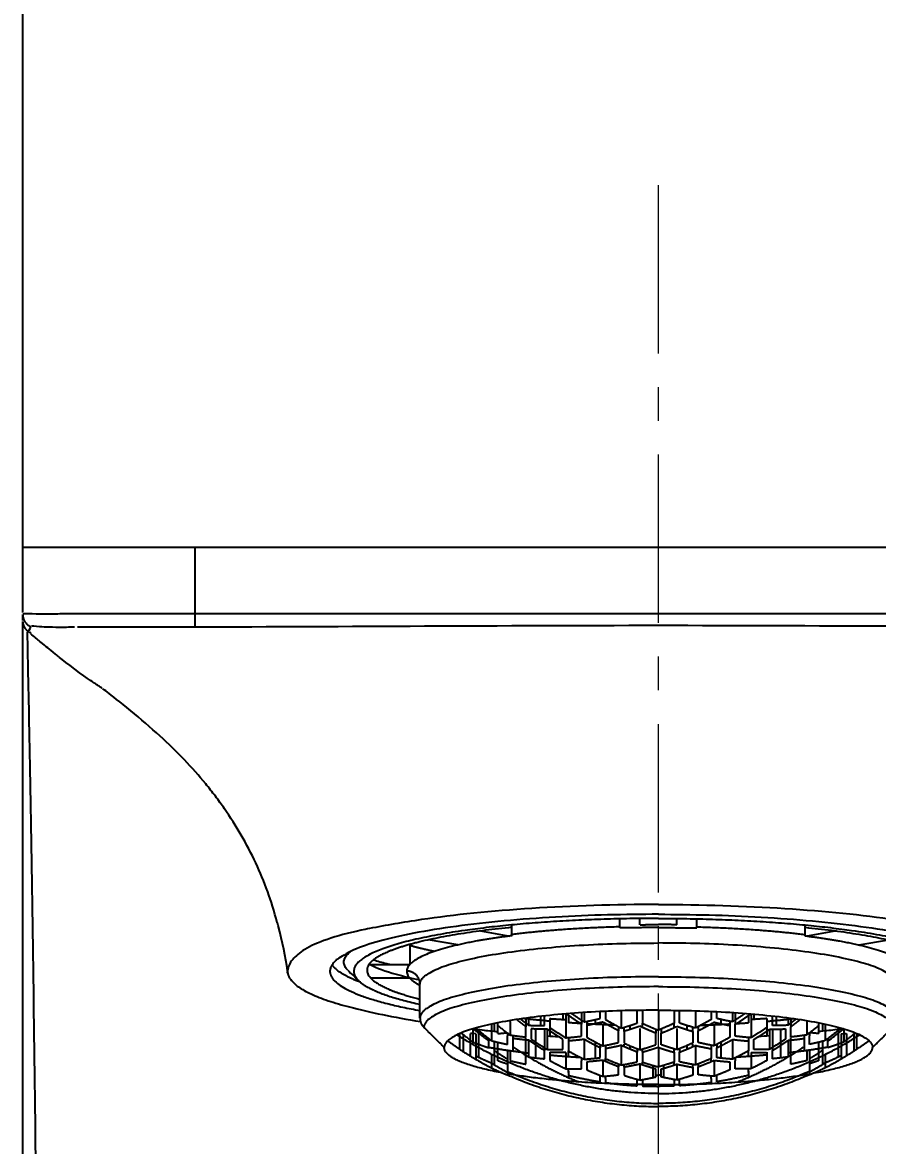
# Model space of a CAD drawing. Header units: millimetres. Extents: x 4812 to 5406, y -603 to -183.
# Drawn here: x 5099.58 to 5131.86, y -376.81 to -334.44 of the extents above; entities that cross this region are included whole.
import ezdxf

# ---------------------------------------------------------------- set-up
doc = ezdxf.new("R2010")
doc.units = ezdxf.units.MM
doc.header["$LTSCALE"] = 0.1
doc.linetypes.add('CENTERX2', pattern=[101.6, 63.5, -12.7, 12.7, -12.7])
doc.layers.get('0').update_dxf_attribs({"lineweight": 13})
doc.layers.add('CENTER', color=1, linetype='CENTERX2', lineweight=15)
doc.layers.add('DIM', color=3, linetype='Continuous', lineweight=9)
doc.styles.get("Standard").update_dxf_attribs({"font": 'arial.ttf'})
doc.dimstyles.new('사본(2) ISO-25', dxfattribs={"dimtxt": 5, "dimasz": 5, "dimexe": 1.25, "dimexo": 0.625, "dimgap": 1.5, "dimtad": 1, "dimtih": 1, "dimtoh": 1, "dimdec": 1, "dimdsep": 46, "dimtxsty": 'Standard', "dimcen": 5, "dimclrd": 3, "dimclre": 3, "dimclrt": 4, "dimadec": 0, "dimazin": 0, "dimtfac": 1, "dimtdec": 1, "dimtmove": 0, "dimatfit": 3, "dimfxl": 1.25, "dimarcsym": 0})

# ---------------------------------------------------------------- blocks, each defined once
blk = doc.blocks.new('*D7')
at = {"layer": 'Defpoints', "color": 0, "transparency": 16777216}
for p in [(5123.587, -354.241), (5151.587, -496.741), (5181.587, -496.741)]:
    blk.add_point(p, dxfattribs=at)
at = {"layer": 'DIM', "color": 3, "lineweight": -2, "transparency": 16777216}
for p, q in [((5124.212, -354.241), (5182.837, -354.241)), ((5181.587, -359.241), (5181.587, -421.438)), ((5181.587, -491.741), (5181.587, -429.544)), ((5152.212, -496.741), (5182.837, -496.741))]:
    blk.add_line(p, q, dxfattribs=at)
at = {"layer": 'DIM', "color": 3, "transparency": 16777216}
for points in [[(5180.754, -359.241), (5182.42, -359.241), (5181.587, -354.241)], [(5180.754, -491.741), (5182.42, -491.741), (5181.587, -496.741)]]:
    blk.add_solid(points, dxfattribs=at)
at = {"layer": 'DIM', "color": 4, "transparency": 16777216, "insert": (5181.587, -425.491), "char_height": 5, "attachment_point": 5}
blk.add_mtext('142.5', dxfattribs=at)
blk = doc.blocks.new('*D15')
at = {"layer": 'Defpoints', "color": 0, "transparency": 16777216}
for p in [(5147.587, -324.241), (5099.587, -355.474), (5147.587, -355.503)]:
    blk.add_point(p, dxfattribs=at)
at = {"layer": 'DIM', "color": 3, "lineweight": -2, "transparency": 16777216}
for p, q in [((5099.587, -354.849), (5099.587, -322.991)), ((5147.587, -354.878), (5147.587, -322.991)), ((5104.587, -324.241), (5118.4, -324.241)), ((5142.587, -324.241), (5128.774, -324.241))]:
    blk.add_line(p, q, dxfattribs=at)
at = {"layer": 'DIM', "color": 3, "transparency": 16777216}
for points in [[(5104.587, -323.408), (5104.587, -325.074), (5099.587, -324.241)], [(5142.587, -323.408), (5142.587, -325.074), (5147.587, -324.241)]]:
    blk.add_solid(points, dxfattribs=at)
at = {"layer": 'DIM', "color": 4, "transparency": 16777216, "insert": (5123.587, -324.241), "char_height": 5, "attachment_point": 5}
blk.add_mtext('48', dxfattribs=at)

msp = doc.modelspace()

# ---------------------------------------------------------------- linework, layer by layer
at = {"lineweight": -3}
for p, q in [((5122.136, -368.6), (5122.136, -368.255)), ((5122.889, -368.478), (5122.889, -368.243)), ((5124.283, -368.478), (5124.283, -368.243)), ((5125.036, -368.6), (5125.036, -368.255)), ((5116.865, -368.713), (5117.973, -368.905)), ((5130.307, -368.713), (5129.2, -368.905)), ((5114.212, -369.968), (5114.212, -369.22)), ((5116.013, -369.24), (5114.902, -369.047)), ((5131.159, -369.24), (5132.27, -369.047)), ((5112.648, -369.984), (5114.197, -369.984)), ((5114.197, -370.488), (5112.746, -370.488)), ((5119.14, -371.934), (5119.14, -372.274)), ((5120.086, -371.841), (5120.086, -372.74)), ((5120.786, -371.789), (5120.786, -372.141)), ((5121.384, -372.014), (5121.384, -371.755)), ((5125.788, -372.014), (5125.788, -371.755)), ((5126.386, -371.789), (5126.386, -372.141)), ((5127.086, -371.841), (5127.086, -372.74)), ((5128.032, -371.934), (5128.032, -372.274)), ((5117.529, -372.585), (5117.529, -372.176)), ((5118.584, -372.028), (5118.584, -372.325)), ((5118.584, -372.712), (5118.584, -372.325)), ((5122.51, -372.278), (5122.51, -372.434)), ((5122.988, -372.356), (5122.988, -372.196)), ((5124.184, -372.356), (5124.184, -372.196)), ((5124.663, -372.278), (5124.663, -372.434)), ((5128.588, -372.028), (5128.588, -372.325)), ((5128.588, -372.712), (5128.588, -372.325)), ((5129.643, -372.585), (5129.643, -372.176)), ((5116.586, -372.404), (5116.586, -372.905)), ((5116.688, -372.588), (5116.586, -372.578)), ((5116.688, -372.588), (5116.688, -372.846)), ((5116.796, -372.43), (5116.796, -372.984)), ((5118.584, -373.403), (5118.584, -372.729)), ((5118.965, -373.502), (5118.965, -372.404)), ((5119.284, -372.417), (5119.284, -373.116)), ((5127.888, -372.417), (5127.888, -373.116)), ((5128.207, -373.502), (5128.207, -372.404)), ((5128.588, -373.403), (5128.588, -372.729)), ((5130.376, -372.43), (5130.376, -372.984)), ((5130.484, -372.588), (5130.586, -372.578)), ((5130.484, -372.588), (5130.484, -372.846)), ((5130.586, -372.404), (5130.586, -372.905)), ((5116.796, -372.984), (5116.796, -373.472)), ((5117.388, -372.877), (5117.388, -373.219)), ((5117.388, -373.183), (5117.388, -373.756)), ((5118.686, -372.838), (5118.686, -373.466)), ((5128.486, -372.838), (5128.486, -373.466)), ((5129.784, -372.877), (5129.784, -373.219)), ((5129.784, -373.183), (5129.784, -373.756)), ((5130.376, -372.984), (5130.376, -373.472)), ((5117.884, -373.542), (5117.884, -374.146)), ((5118.584, -373.738), (5118.584, -373.403)), ((5120.086, -373.295), (5120.086, -373.909)), ((5120.188, -373.449), (5120.188, -373.239)), ((5126.984, -373.449), (5126.984, -373.239)), ((5127.086, -373.295), (5127.086, -373.909)), ((5128.588, -373.738), (5128.588, -373.403)), ((5129.288, -373.542), (5129.288, -374.146)), ((5120.188, -373.998), (5120.188, -374.229)), ((5122.886, -373.736), (5122.886, -374.337)), ((5122.988, -373.77), (5122.988, -373.659)), ((5123.386, -374.24), (5123.386, -373.785)), ((5123.786, -374.24), (5123.786, -373.785)), ((5124.184, -373.77), (5124.184, -373.659)), ((5124.286, -373.736), (5124.286, -374.337)), ((5126.984, -373.998), (5126.984, -374.229)), ((5121.384, -374.401), (5121.384, -374.157)), ((5122.784, -374.551), (5122.784, -374.309)), ((5122.988, -374.32), (5122.988, -374.561)), ((5124.184, -374.32), (5124.184, -374.561)), ((5124.388, -374.551), (5124.388, -374.309)), ((5125.788, -374.401), (5125.788, -374.157))]:
    msp.add_line(p, q, dxfattribs=at)
for points in [[(5118.048, -368.905), (5118.048, -368.486)], [(5129.124, -368.905), (5129.124, -368.486)], [(5117.286, -372.233), (5117.286, -372.849)], [(5129.886, -372.233), (5129.886, -372.849)]]:
    msp.add_lwpolyline(points, dxfattribs=at)
for points, weights in [([(5099.587, -354.241), (5099.587, -354.241), (5106.087, -354.241)], [1, 0.707106781187, 1]), ([(5099.587, -356.774), (5099.587, -357.104), (5099.892, -357.233)], [1, 0.833645865357, 1]), ([(5099.59, -357.065), (5099.613, -357.264), (5099.766, -357.392)], [0.97844676345, 0.918788532331, 1]), ([(5101.295, -356.741), (5103.228, -356.741), (5106.087, -356.741)], [1, 0.915348542136, 1]), ([(5106.087, -356.741), (5106.087, -357.215), (5106.087, -357.24)], [1, 0.725615669477, 1]), ([(5123.586, -368.083), (5111.186, -368.083), (5111.186, -370.236)], [1, 0.707106781187, 1]), ([(5123.586, -368.083), (5135.986, -368.083), (5135.986, -370.236)], [1, 0.707106781187, 1]), ([(5122.136, -368.559), (5119.892, -368.619), (5118.048, -368.849)], [1.0011546987, 0.97317542105, 1]), ([(5122.893, -368.478), (5123.239, -368.473), (5123.586, -368.473)], [1, 0.999403710565, 0.999974617194]), ([(5124.279, -368.478), (5123.933, -368.473), (5123.586, -368.473)], [1, 0.999403710565, 0.999974617194]), ([(5125.036, -368.559), (5127.28, -368.619), (5129.124, -368.849)], [1.0011546987, 0.97317542105, 1]), ([(5118.048, -368.576), (5114.804, -368.902), (5113.373, -369.503)], [1.06890033258, 0.979082317284, 1]), ([(5118.048, -368.896), (5116.814, -369.049), (5115.901, -369.266)], [1.00072223313, 0.987825033812, 1]), ([(5123.586, -368.586), (5122.853, -368.586), (5122.136, -368.6)], [0.994087873994, 0.994087874154, 1]), ([(5123.586, -368.586), (5124.319, -368.586), (5125.036, -368.6)], [0.994087873994, 0.994087874154, 1]), ([(5129.124, -368.576), (5132.368, -368.902), (5133.799, -369.503)], [1.06890033258, 0.979082317284, 1]), ([(5129.124, -368.896), (5130.358, -369.049), (5131.271, -369.266)], [1.00072223313, 0.987825033812, 1]), ([(5115.901, -369.266), (5113.014, -369.956), (5114.586, -370.764)], [1.13378942778, 0.952541469689, 1.01414785645]), ([(5115.123, -369.487), (5114.622, -369.382), (5114.212, -369.266)], [1.00689441071, 0.996156601364, 0.990538452559]), ([(5114.586, -370.719), (5114.639, -369.166), (5123.586, -369.166)], [1, 0.708754673938, 0.998786574753]), ([(5132.586, -370.719), (5132.533, -369.166), (5123.586, -369.166)], [1, 0.708754673938, 0.998786574753]), ([(5131.271, -369.266), (5134.158, -369.956), (5132.586, -370.764)], [1.13378942778, 0.952541469689, 1.01414785645]), ([(5113.373, -369.503), (5112.844, -369.726), (5112.657, -369.971)], [1, 0.992214906122, 1]), ([(5109.587, -370.216), (5109.552, -370.961), (5111.926, -371.581)], [1.00122119939, 0.95670957843, 1]), ([(5111.186, -370.236), (5111.186, -371.094), (5114.586, -371.717)], [1, 0.858292677058, 0.853706762776]), ([(5112.334, -370.648), (5111.496, -370.334), (5111.267, -369.99)], [0.880502933492, 0.906420509196, 0.95726321008]), ([(5112.657, -369.971), (5112.334, -370.462), (5113.427, -370.919)], [1.03314229874, 0.983942215531, 1]), ([(5112.266, -370.588), (5112.778, -371.084), (5114.586, -371.479)], [1, 0.956480647325, 0.97319056208]), ([(5123.586, -370.439), (5114.639, -370.439), (5114.586, -371.992)], [0.998786574753, 0.708754673939, 1]), ([(5123.586, -370.439), (5132.533, -370.439), (5132.586, -371.992)], [0.998786574753, 0.708754673939, 1]), ([(5113.427, -370.919), (5113.891, -371.113), (5114.586, -371.285)], [1, 0.99317642167, 0.99831324308]), ([(5123.586, -370.812), (5114.784, -370.812), (5114.733, -372.341)], [1, 0.709185074532, 1]), ([(5123.586, -370.812), (5132.388, -370.812), (5132.439, -372.341)], [1, 0.709185074532, 1]), ([(5123.586, -371.702), (5115.501, -371.702), (5115.501, -373.106)], [1, 0.707106781149, 1]), ([(5119.284, -372.278), (5119.284, -372.103), (5119.284, -371.918)], [1, 0.999671301917, 0.999859879642]), ([(5120.684, -372.231), (5120.388, -372.044), (5120.1, -371.84)], [1, 0.999597846835, 0.999981624947]), ([(5120.307, -371.823), (5120.544, -371.988), (5120.786, -372.141)], [0.999866440288, 0.999667688507, 1]), ([(5121.588, -371.746), (5121.588, -371.901), (5121.588, -372.051)], [0.999794743285, 0.999754990375, 1]), ([(5122.784, -372.176), (5122.784, -371.95), (5122.784, -371.709)], [0.999985827176, 0.999633067308, 0.999929120188]), ([(5122.988, -371.706), (5122.988, -371.959), (5122.988, -372.196)], [0.999948285447, 0.999616602604, 1]), ([(5123.586, -371.702), (5131.671, -371.702), (5131.671, -373.106)], [1, 0.707106781149, 1]), ([(5124.184, -371.706), (5124.184, -371.959), (5124.184, -372.196)], [0.999948285447, 0.999616602604, 1]), ([(5124.388, -372.176), (5124.388, -371.95), (5124.388, -371.709)], [0.999985827176, 0.999633067308, 0.999929120188]), ([(5125.584, -371.746), (5125.584, -371.901), (5125.584, -372.051)], [0.999794743285, 0.999754990375, 1]), ([(5126.865, -371.823), (5126.628, -371.988), (5126.386, -372.141)], [0.999866440288, 0.999667688507, 1]), ([(5126.488, -372.231), (5126.785, -372.044), (5127.073, -371.84)], [1, 0.999597846835, 0.999981624947]), ([(5127.888, -372.278), (5127.888, -372.103), (5127.888, -371.918)], [1, 0.999671301917, 0.999859879642]), ([(5114.586, -372.002), (5114.586, -372.206), (5114.733, -372.35)], [1, 0.923879532409, 1]), ([(5116.684, -372.375), (5116.975, -372.618), (5117.286, -372.849)], [1.00000664148, 0.999590214421, 0.999988427835]), ([(5117.529, -372.283), (5117.755, -372.465), (5117.986, -372.637)], [0.999850023866, 0.999685791465, 1]), ([(5118.584, -372.325), (5118.407, -372.193), (5118.234, -372.054)], [1, 0.99975486587, 0.999794349279]), ([(5118.38, -372.032), (5118.532, -372.153), (5118.686, -372.269)], [0.999787884924, 0.999784746517, 1]), ([(5119.488, -372.12), (5118.969, -372.074), (5118.489, -372.016)], [0.875496659448, 0.866609734767, 0.861409328309]), ([(5118.686, -372.269), (5118.984, -372.283), (5119.284, -372.278)], [1, 0.999591760992, 1]), ([(5119.488, -372.018), (5119.784, -372.038), (5120.086, -372.056)], [0.99929472912, 0.997668339058, 0.996871876545]), ([(5119.488, -372.018), (5119.488, -372.188), (5119.488, -372.349)], [0.999836176949, 0.999699956573, 1]), ([(5119.488, -372.349), (5119.783, -372.553), (5120.086, -372.74)], [1, 0.999610690613, 1]), ([(5120.639, -372.205), (5120.412, -372.191), (5120.188, -372.176)], [0.899495844964, 0.893972711213, 0.889121161106]), ([(5120.684, -372.681), (5120.684, -372.464), (5120.684, -372.231)], [1, 0.999609823335, 1]), ([(5120.786, -372.141), (5121.086, -372.087), (5121.384, -372.014)], [1, 0.999592645186, 1]), ([(5121.486, -372.151), (5121.188, -372.224), (5120.888, -372.278)], [1, 0.999599946331, 1]), ([(5121.973, -372.266), (5121.422, -372.248), (5120.888, -372.219)], [0.937731687496, 0.919831300848, 0.905761062417]), ([(5120.888, -372.278), (5120.888, -372.511), (5120.888, -372.727)], [1, 0.999612775091, 1]), ([(5122.084, -372.477), (5121.782, -372.323), (5121.486, -372.151)], [1, 0.999607485537, 1]), ([(5121.588, -372.051), (5121.884, -372.223), (5122.186, -372.378)], [1, 0.999602791323, 1]), ([(5122.186, -372.378), (5122.487, -372.291), (5122.784, -372.185)], [1, 0.999606195701, 1]), ([(5122.886, -372.309), (5122.589, -372.414), (5122.288, -372.5)], [1, 0.999613250184, 1]), ([(5123.484, -372.567), (5123.183, -372.447), (5122.886, -372.309)], [1, 0.999614386939, 1]), ([(5122.988, -372.196), (5123.285, -372.335), (5123.586, -372.455)], [1, 0.999609078949, 1]), ([(5124.184, -372.196), (5123.887, -372.335), (5123.586, -372.455)], [1, 0.999609078949, 1]), ([(5123.688, -372.567), (5123.99, -372.447), (5124.286, -372.309)], [1, 0.999614386939, 1]), ([(5124.286, -372.309), (5124.583, -372.414), (5124.884, -372.5)], [1, 0.999613250184, 1]), ([(5124.986, -372.378), (5124.686, -372.291), (5124.388, -372.185)], [1, 0.999606195701, 1]), ([(5125.584, -372.051), (5125.288, -372.223), (5124.986, -372.378)], [1, 0.999602791323, 1]), ([(5125.088, -372.477), (5125.39, -372.323), (5125.686, -372.151)], [1, 0.999607485537, 1]), ([(5125.199, -372.266), (5125.75, -372.248), (5126.284, -372.219)], [0.937731687496, 0.919831300848, 0.905761062417]), ([(5125.686, -372.151), (5125.984, -372.224), (5126.284, -372.278)], [1, 0.999599946331, 1]), ([(5126.386, -372.141), (5126.086, -372.087), (5125.788, -372.014)], [1, 0.999592645186, 1]), ([(5126.284, -372.278), (5126.284, -372.511), (5126.284, -372.727)], [1, 0.999612775091, 1]), ([(5126.488, -372.681), (5126.488, -372.464), (5126.488, -372.231)], [1, 0.999609823335, 1]), ([(5126.533, -372.205), (5126.761, -372.191), (5126.984, -372.176)], [0.899495844964, 0.893972711213, 0.889121161106]), ([(5127.684, -372.018), (5127.388, -372.038), (5127.086, -372.056)], [0.99929472912, 0.997668339058, 0.996871876545]), ([(5127.684, -372.349), (5127.389, -372.553), (5127.086, -372.74)], [1, 0.999610690613, 1]), ([(5127.684, -372.12), (5128.203, -372.074), (5128.683, -372.016)], [0.875496659448, 0.866609734767, 0.861409328309]), ([(5127.684, -372.018), (5127.684, -372.188), (5127.684, -372.349)], [0.999836176949, 0.999699956573, 1]), ([(5128.486, -372.269), (5128.188, -372.283), (5127.888, -372.278)], [1, 0.999591760992, 1]), ([(5128.792, -372.032), (5128.64, -372.153), (5128.486, -372.269)], [0.999787884924, 0.999784746517, 1]), ([(5128.588, -372.325), (5128.765, -372.193), (5128.938, -372.054)], [1, 0.99975486587, 0.999794349279]), ([(5129.643, -372.283), (5129.418, -372.465), (5129.186, -372.637)], [0.999850023866, 0.999685791465, 1]), ([(5130.489, -372.375), (5130.197, -372.618), (5129.886, -372.849)], [1.00000664148, 0.999590214421, 0.999988427835]), ([(5123.586, -374.845), (5119.451, -374.845), (5115.981, -372.63)], [0.956511211689, 0.95651121209, 1.04021766762]), ([(5116.144, -372.558), (5116.362, -372.736), (5116.586, -372.905)], [0.999835690865, 0.999687983963, 1]), ([(5117.184, -372.863), (5116.885, -372.64), (5116.597, -372.4)], [1, 0.999594252283, 0.999984688884]), ([(5117.884, -372.991), (5117.884, -372.84), (5117.884, -372.672)], [1, 0.999607176833, 1]), ([(5117.986, -372.637), (5118.283, -372.685), (5118.584, -372.712)], [1, 0.999604696884, 1]), ([(5118.686, -372.838), (5118.386, -372.811), (5118.088, -372.765)], [1, 0.999611025131, 1]), ([(5118.088, -372.765), (5118.088, -372.932), (5118.088, -373.082)], [1, 0.999613041221, 1]), ([(5119.386, -372.416), (5119.086, -372.421), (5118.788, -372.407)], [1, 0.999599185884, 1]), ([(5118.788, -372.407), (5118.788, -372.609), (5118.788, -372.793)], [1, 0.999605677859, 1]), ([(5118.788, -372.793), (5119.083, -372.995), (5119.386, -373.178)], [1, 0.999625176587, 1]), ([(5119.984, -372.806), (5119.681, -372.62), (5119.386, -372.416)], [1, 0.999613149831, 1]), ([(5119.984, -373.184), (5119.984, -373.004), (5119.984, -372.806)], [1, 0.999630187106, 1]), ([(5120.086, -372.74), (5120.385, -372.72), (5120.684, -372.681)], [1, 0.999620154216, 1]), ([(5120.786, -372.804), (5120.487, -372.843), (5120.188, -372.863)], [1, 0.999625920361, 1]), ([(5121.384, -373.121), (5121.082, -372.971), (5120.786, -372.804)], [1, 0.999634473039, 1]), ([(5120.888, -372.727), (5121.184, -372.894), (5121.486, -373.044)], [1, 0.999631627003, 1]), ([(5122.084, -372.921), (5122.084, -372.708), (5122.084, -372.477)], [1, 0.999624949873, 1]), ([(5122.288, -372.5), (5122.288, -372.73), (5122.288, -372.943)], [1, 0.99962629448, 1]), ([(5123.484, -373.008), (5123.484, -372.796), (5123.484, -372.567)], [1, 0.999630220394, 1]), ([(5123.586, -374.845), (5127.721, -374.845), (5131.191, -372.63)], [0.956511211689, 0.95651121209, 1.04021766762]), ([(5123.688, -373.008), (5123.688, -372.796), (5123.688, -372.567)], [1, 0.999630220394, 1]), ([(5124.884, -372.5), (5124.884, -372.73), (5124.884, -372.943)], [1, 0.99962629448, 1]), ([(5125.088, -372.921), (5125.088, -372.708), (5125.088, -372.477)], [1, 0.999624949873, 1]), ([(5126.284, -372.727), (5125.988, -372.894), (5125.686, -373.044)], [1, 0.999631627003, 1]), ([(5125.788, -373.121), (5126.09, -372.971), (5126.386, -372.804)], [1, 0.999634473039, 1]), ([(5126.386, -372.804), (5126.685, -372.843), (5126.984, -372.863)], [1, 0.999625920361, 1]), ([(5127.086, -372.74), (5126.787, -372.72), (5126.488, -372.681)], [1, 0.999620154216, 1]), ([(5127.188, -372.806), (5127.491, -372.62), (5127.786, -372.416)], [1, 0.999613149831, 1]), ([(5127.188, -373.184), (5127.188, -373.004), (5127.188, -372.806)], [1, 0.999630187106, 1]), ([(5127.786, -372.416), (5128.086, -372.421), (5128.384, -372.407)], [1, 0.999599185884, 1]), ([(5128.384, -372.793), (5128.089, -372.995), (5127.786, -373.178)], [1, 0.999625176587, 1]), ([(5128.384, -372.407), (5128.384, -372.609), (5128.384, -372.793)], [1, 0.999605677859, 1]), ([(5128.486, -372.838), (5128.787, -372.811), (5129.084, -372.765)], [1, 0.999611025131, 1]), ([(5129.186, -372.637), (5128.889, -372.685), (5128.588, -372.712)], [1, 0.999604696884, 1]), ([(5129.084, -372.765), (5129.084, -372.932), (5129.084, -373.082)], [1, 0.999613041221, 1]), ([(5129.288, -372.991), (5129.288, -372.84), (5129.288, -372.672)], [1, 0.999607176833, 1]), ([(5129.988, -372.863), (5130.287, -372.64), (5130.575, -372.4)], [1, 0.999594252283, 0.999984688884]), ([(5131.029, -372.558), (5130.81, -372.736), (5130.586, -372.905)], [0.999835690865, 0.999687983963, 1]), ([(5115.632, -372.854), (5116.429, -373.438), (5117.286, -373.878)], [1.00410989734, 0.998879320944, 1]), ([(5116.586, -372.905), (5116.882, -373.02), (5117.184, -373.116)], [1, 0.999599328247, 1]), ([(5117.184, -373.116), (5117.184, -372.998), (5117.184, -372.863)], [1, 0.999603876631, 1]), ([(5117.184, -373.1), (5117.609, -373.175), (5118.088, -373.239)], [0.854077775346, 0.853947043873, 0.857676048386]), ([(5117.286, -372.849), (5117.582, -372.93), (5117.884, -372.991)], [1, 0.999607092389, 1]), ([(5117.388, -373.219), (5117.633, -373.386), (5117.884, -373.542)], [1, 0.999741718446, 1]), ([(5118.088, -373.082), (5119.289, -373.899), (5120.595, -374.411)], [1, 0.998495691112, 1.00922179885]), ([(5119.284, -373.224), (5118.981, -373.04), (5118.686, -372.838)], [1, 0.999626207317, 1]), ([(5119.284, -373.534), (5119.284, -373.388), (5119.284, -373.224)], [1, 0.999640345395, 1]), ([(5119.386, -373.178), (5119.684, -373.19), (5119.984, -373.184)], [1, 0.999635793804, 1]), ([(5120.188, -372.863), (5120.188, -373.06), (5120.188, -373.239)], [1, 0.999633475693, 1]), ([(5121.384, -373.492), (5121.384, -373.315), (5121.384, -373.121)], [1, 0.999647922738, 1]), ([(5121.486, -373.044), (5121.786, -372.992), (5122.084, -372.921)], [1, 0.999636364725, 1]), ([(5122.186, -373.031), (5121.888, -373.102), (5121.588, -373.155)], [1, 0.999641035724, 1]), ([(5121.588, -373.155), (5121.588, -373.348), (5121.588, -373.525)], [1, 0.999649731725, 1]), ([(5122.784, -373.281), (5122.483, -373.165), (5122.186, -373.031)], [1, 0.999645471351, 1]), ([(5122.288, -372.943), (5122.585, -373.077), (5122.886, -373.194)], [1, 0.999641257654, 1]), ([(5122.886, -373.194), (5123.186, -373.11), (5123.484, -373.008)], [1, 0.999643982847, 1]), ([(5123.586, -373.106), (5123.289, -373.208), (5122.988, -373.291)], [1, 0.999647838339, 1]), ([(5123.586, -373.106), (5123.884, -373.208), (5124.184, -373.291)], [1, 0.999647838339, 1]), ([(5124.286, -373.194), (5123.986, -373.11), (5123.688, -373.008)], [1, 0.999643982847, 1]), ([(5124.884, -372.943), (5124.587, -373.077), (5124.286, -373.194)], [1, 0.999641257654, 1]), ([(5124.388, -373.281), (5124.689, -373.165), (5124.986, -373.031)], [1, 0.999645471351, 1]), ([(5124.986, -373.031), (5125.284, -373.102), (5125.584, -373.155)], [1, 0.999641035724, 1]), ([(5125.686, -373.044), (5125.386, -372.992), (5125.088, -372.921)], [1, 0.999636364725, 1]), ([(5125.584, -373.155), (5125.584, -373.348), (5125.584, -373.525)], [1, 0.999649731725, 1]), ([(5125.788, -373.492), (5125.788, -373.315), (5125.788, -373.121)], [1, 0.999647922738, 1]), ([(5129.084, -373.082), (5127.883, -373.899), (5126.577, -374.411)], [1, 0.998495691112, 1.00922179885]), ([(5126.984, -372.863), (5126.984, -373.06), (5126.984, -373.239)], [1, 0.999633475693, 1]), ([(5127.786, -373.178), (5127.488, -373.19), (5127.188, -373.184)], [1, 0.999635793804, 1]), ([(5127.888, -373.224), (5128.191, -373.04), (5128.486, -372.838)], [1, 0.999626207317, 1]), ([(5127.888, -373.534), (5127.888, -373.388), (5127.888, -373.224)], [1, 0.999640345395, 1]), ([(5129.988, -373.1), (5129.563, -373.175), (5129.084, -373.239)], [0.854077775346, 0.853947043873, 0.857676048386]), ([(5129.886, -372.849), (5129.59, -372.93), (5129.288, -372.991)], [1, 0.999607092389, 1]), ([(5129.784, -373.219), (5129.539, -373.386), (5129.288, -373.542)], [1, 0.999741718446, 1]), ([(5131.54, -372.854), (5130.743, -373.438), (5129.886, -373.878)], [1.00410989734, 0.998879320944, 1]), ([(5129.988, -373.116), (5129.988, -372.998), (5129.988, -372.863)], [1, 0.999603876631, 1]), ([(5130.586, -372.905), (5130.291, -373.02), (5129.988, -373.116)], [1, 0.999599328247, 1]), ([(5116.688, -373.42), (5116.984, -373.566), (5117.286, -373.692)], [1, 0.999564061881, 1]), ([(5117.529, -373.606), (5117.706, -373.669), (5117.884, -373.725)], [1, 0.99979878551, 0.999910331211]), ([(5117.986, -373.605), (5118.283, -373.68), (5118.584, -373.738)], [1, 0.99964088943, 1]), ([(5118.088, -373.239), (5118.379, -373.278), (5118.686, -373.313)], [0.857676048386, 0.859951306842, 0.863663487498]), ([(5118.686, -373.466), (5118.983, -373.509), (5119.284, -373.534)], [1, 0.999642092213, 1]), ([(5119.474, -373.392), (5120.039, -373.442), (5120.64, -373.478)], [0.875252239197, 0.885090842202, 0.899499944457]), ([(5119.488, -373.291), (5119.488, -373.454), (5119.488, -373.6)], [1, 0.999644056222, 1]), ([(5120.086, -373.295), (5119.786, -373.302), (5119.488, -373.291)], [1, 0.999640553625, 1]), ([(5119.488, -373.6), (5119.784, -373.763), (5120.086, -373.909)], [1, 0.999656849897, 1]), ([(5120.188, -373.239), (5120.484, -373.404), (5120.786, -373.551)], [1, 0.999648733556, 1]), ([(5120.684, -373.911), (5120.684, -373.767), (5120.684, -373.607)], [1, 0.99966096037, 1]), ([(5120.786, -373.551), (5121.085, -373.53), (5121.384, -373.492)], [1, 0.999654689627, 1]), ([(5121.486, -373.591), (5121.187, -373.629), (5120.888, -373.65)], [1, 0.999658412524, 1]), ([(5120.888, -373.65), (5120.888, -373.811), (5120.888, -373.954)], [1, 0.999663175163, 1]), ([(5122.065, -373.828), (5121.774, -373.717), (5121.486, -373.591)], [0.999980067343, 0.999674350601, 1]), ([(5121.588, -373.525), (5121.885, -373.656), (5122.186, -373.769)], [1, 0.999662143264, 1]), ([(5122.186, -373.769), (5122.486, -373.718), (5122.784, -373.648)], [1, 0.999664480881, 1]), ([(5122.784, -373.648), (5122.784, -373.473), (5122.784, -373.281)], [1, 0.999656450795, 1]), ([(5122.988, -373.291), (5122.988, -373.484), (5122.988, -373.659)], [1, 0.999657015964, 1]), ([(5124.184, -373.291), (5124.184, -373.484), (5124.184, -373.659)], [1, 0.999657015964, 1]), ([(5124.388, -373.648), (5124.388, -373.473), (5124.388, -373.281)], [1, 0.999656450795, 1]), ([(5124.986, -373.769), (5124.686, -373.718), (5124.388, -373.648)], [1, 0.999664480881, 1]), ([(5125.584, -373.525), (5125.287, -373.656), (5124.986, -373.769)], [1, 0.999662143264, 1]), ([(5125.107, -373.828), (5125.398, -373.717), (5125.686, -373.591)], [0.999980067343, 0.999674350601, 1]), ([(5125.686, -373.591), (5125.985, -373.629), (5126.284, -373.65)], [1, 0.999658412524, 1]), ([(5126.386, -373.551), (5126.087, -373.53), (5125.788, -373.492)], [1, 0.999654689627, 1]), ([(5126.284, -373.65), (5126.284, -373.811), (5126.284, -373.954)], [1, 0.999663175163, 1]), ([(5126.984, -373.239), (5126.688, -373.404), (5126.386, -373.551)], [1, 0.999648733556, 1]), ([(5126.488, -373.911), (5126.488, -373.767), (5126.488, -373.607)], [1, 0.99966096037, 1]), ([(5127.698, -373.392), (5127.133, -373.442), (5126.533, -373.478)], [0.875252239197, 0.885090842202, 0.899499944457]), ([(5127.086, -373.295), (5127.386, -373.302), (5127.684, -373.291)], [1, 0.999640553625, 1]), ([(5127.684, -373.6), (5127.388, -373.763), (5127.086, -373.909)], [1, 0.999656849897, 1]), ([(5127.684, -373.291), (5127.684, -373.454), (5127.684, -373.6)], [1, 0.999644056222, 1]), ([(5128.486, -373.466), (5128.189, -373.509), (5127.888, -373.534)], [1, 0.999642092213, 1]), ([(5129.084, -373.239), (5128.794, -373.278), (5128.486, -373.313)], [0.857676048386, 0.859951306842, 0.863663487498]), ([(5129.186, -373.605), (5128.889, -373.68), (5128.588, -373.738)], [1, 0.99964088943, 1]), ([(5129.643, -373.606), (5129.466, -373.669), (5129.288, -373.725)], [1, 0.99979878551, 0.999910331211]), ([(5130.484, -373.42), (5130.188, -373.566), (5129.886, -373.692)], [1, 0.999564061881, 1]), ([(5117.286, -373.692), (5117.58, -373.877), (5117.884, -374.043)], [1, 0.999587730517, 1]), ([(5117.286, -373.878), (5117.581, -374.022), (5117.884, -374.146)], [1, 0.999624239379, 1]), ([(5117.884, -374.011), (5120.603, -375.218), (5123.586, -375.218)], [1, 0.970464489794, 0.985297061308]), ([(5120.086, -373.909), (5120.384, -373.919), (5120.684, -373.911)], [1, 0.999664108425, 1]), ([(5120.888, -373.954), (5121.185, -374.084), (5121.486, -374.196)], [1, 0.99967321352, 1]), ([(5122.084, -374.137), (5122.084, -373.994), (5122.084, -373.835)], [1, 0.999672438637, 1]), ([(5122.886, -373.736), (5122.588, -373.805), (5122.288, -373.856)], [1, 0.999668290014, 1]), ([(5122.288, -373.856), (5122.288, -374.015), (5122.288, -374.157)], [1, 0.999673464637, 1]), ([(5123.484, -373.918), (5123.184, -373.836), (5122.886, -373.736)], [1, 0.999669005886, 1]), ([(5122.988, -373.659), (5123.286, -373.759), (5123.586, -373.842)], [1, 0.999666581216, 1]), ([(5123.484, -374.219), (5123.484, -374.077), (5123.484, -373.918)], [1, 0.999676451001, 1]), ([(5124.184, -373.659), (5123.886, -373.759), (5123.586, -373.842)], [1, 0.999666581216, 1]), ([(5129.288, -374.011), (5126.569, -375.218), (5123.586, -375.218)], [1, 0.970464489794, 0.985297061308]), ([(5123.688, -373.918), (5123.989, -373.836), (5124.286, -373.736)], [1, 0.999669005886, 1]), ([(5123.688, -374.219), (5123.688, -374.077), (5123.688, -373.918)], [1, 0.999676451001, 1]), ([(5124.286, -373.736), (5124.584, -373.805), (5124.884, -373.856)], [1, 0.999668290014, 1]), ([(5124.884, -373.856), (5124.884, -374.015), (5124.884, -374.157)], [1, 0.999673464637, 1]), ([(5125.088, -374.137), (5125.088, -373.994), (5125.088, -373.835)], [1, 0.999672438637, 1]), ([(5126.284, -373.954), (5125.987, -374.084), (5125.686, -374.196)], [1, 0.99967321352, 1]), ([(5127.086, -373.909), (5126.788, -373.919), (5126.488, -373.911)], [1, 0.999664108425, 1]), ([(5129.886, -373.692), (5129.592, -373.877), (5129.288, -374.043)], [1, 0.999587730517, 1]), ([(5129.886, -373.878), (5129.591, -374.022), (5129.288, -374.146)], [1, 0.999624239379, 1]), ([(5117.884, -374.138), (5120.605, -375.335), (5123.586, -375.335)], [1, 0.970852282106, 0.985408369064]), ([(5123.586, -374.51), (5120.255, -374.51), (5117.891, -374.103)], [1.82801667322, 1.32890378222, 1.12999203391]), ([(5120.188, -374.157), (5120.781, -374.305), (5121.384, -374.401)], [1, 0.999029765637, 1]), ([(5121.486, -374.196), (5121.785, -374.175), (5122.084, -374.137)], [1, 0.99967685085, 1]), ([(5121.588, -374.273), (5121.588, -374.356), (5121.588, -374.431)], [1, 0.99986791567, 1]), ([(5121.588, -374.431), (5122.183, -374.517), (5122.784, -374.551)], [1, 0.999059793042, 1]), ([(5122.288, -374.157), (5122.586, -374.256), (5122.886, -374.337)], [1, 0.999680728607, 1]), ([(5122.886, -374.337), (5123.186, -374.286), (5123.484, -374.219)], [1, 0.999682964964, 1]), ([(5123.484, -374.17), (5123.535, -374.156), (5123.586, -374.142)], [0.999876741489, 0.999925544226, 1]), ([(5123.586, -374.51), (5126.917, -374.51), (5129.281, -374.103)], [1.82801667322, 1.32890378222, 1.12999203391]), ([(5129.288, -374.138), (5126.567, -375.335), (5123.586, -375.335)], [1, 0.970852282106, 0.985408369064]), ([(5123.688, -374.17), (5123.637, -374.156), (5123.586, -374.142)], [0.999876741489, 0.999925544226, 1]), ([(5124.286, -374.337), (5123.987, -374.286), (5123.688, -374.219)], [1, 0.999682964964, 1]), ([(5124.884, -374.157), (5124.586, -374.256), (5124.286, -374.337)], [1, 0.999680728607, 1]), ([(5125.584, -374.431), (5124.989, -374.517), (5124.388, -374.551)], [1, 0.999059793042, 1]), ([(5125.686, -374.196), (5125.387, -374.175), (5125.088, -374.137)], [1, 0.99967685085, 1]), ([(5125.584, -374.273), (5125.584, -374.356), (5125.584, -374.431)], [1, 0.99986791567, 1]), ([(5126.984, -374.157), (5126.392, -374.305), (5125.788, -374.401)], [1, 0.999029765637, 1]), ([(5122.988, -374.561), (5123.287, -374.574), (5123.586, -374.574)], [1, 0.999534703651, 0.999534703621]), ([(5124.184, -374.561), (5123.885, -374.574), (5123.586, -374.574)], [1, 0.999534703651, 0.999534703621])]:
    msp.add_rational_spline(points, weights, degree=2, dxfattribs=at)
for points, degree in [([(5099.587, -356.706), (5099.587, -355.474), (5099.587, -354.241)], 2), ([(5106.087, -354.241), (5123.587, -354.241), (5141.087, -354.241)], 2), ([(5106.087, -354.241), (5106.087, -355.491), (5106.087, -356.741)], 2), ([(5099.606, -356.747), (5099.692, -356.703), (5100.067, -356.774), (5100.699, -356.75)], 3), ([(5099.587, -357.008), (5099.587, -357.008), (5099.587, -356.874), (5099.587, -356.774)], 3), ([(5100.699, -356.75), (5100.878, -356.744), (5101.078, -356.741), (5101.295, -356.741)], 3), ([(5106.087, -356.741), (5123.587, -356.741), (5141.087, -356.741)], 2), ([(5099.904, -357.486), (5099.883, -357.472), (5099.834, -357.44), (5099.764, -357.394)], 3), ([(5099.766, -357.392), (5099.814, -357.417), (5099.854, -357.337), (5099.892, -357.233)], 3), ([(5101.112, -357.251), (5101.2, -357.25), (5101.289, -357.247), (5101.38, -357.243)], 3), ([(5101.38, -357.243), (5101.434, -357.243), (5101.488, -357.243), (5101.542, -357.242)], 3), ([(5101.662, -357.241), (5102.553, -357.232), (5103.647, -357.24), (5104.881, -357.241)], 3), ([(5104.881, -357.241), (5105.279, -357.239), (5105.682, -357.236), (5106.087, -357.24)], 3), ([(5106.087, -357.24), (5111.82, -357.232), (5117.653, -357.184), (5123.587, -357.183)], 3), ([(5123.587, -357.183), (5129.521, -357.184), (5135.354, -357.232), (5141.087, -357.24)], 3), ([(5123.586, -367.714), (5120.31, -367.714), (5117.106, -367.922), (5114.646, -368.286)], 3), ([(5123.586, -367.714), (5126.862, -367.714), (5130.066, -367.922), (5132.526, -368.286)], 3), ([(5109.237, -368.512), (5109.228, -368.477), (5109.219, -368.442), (5109.209, -368.406)], 3), ([(5109.587, -370.216), (5109.509, -369.702), (5109.399, -369.129), (5109.237, -368.512)], 3), ([(5114.646, -368.286), (5113.947, -368.389), (5113.292, -368.502), (5112.684, -368.622)], 3), ([(5112.363, -368.687), (5111.37, -368.9), (5110.665, -369.145), (5110.239, -369.409)], 3), ([(5112.684, -368.622), (5112.574, -368.643), (5112.467, -368.665), (5112.363, -368.687)], 3), ([(5110.239, -369.409), (5110.037, -369.533), (5109.887, -369.661), (5109.781, -369.789)], 3), ([(5109.781, -369.789), (5109.663, -369.931), (5109.593, -370.073), (5109.587, -370.216)], 3), ([(5109.593, -370.31), (5109.59, -370.287), (5109.587, -370.264), (5109.584, -370.24)], 3), ([(5111.186, -370.236), (5111.186, -370.236), (5111.186, -370.236)], 2), ([(5111.859, -370.193), (5112.01, -370.34), (5112.138, -370.464), (5112.266, -370.588)], 3), ([(5114.586, -372.002), (5114.586, -371.365), (5114.586, -370.728)], 2), ([(5111.926, -371.581), (5112.694, -371.782), (5113.595, -371.966), (5114.603, -372.128)], 3), ([(5119.984, -371.849), (5119.984, -371.95), (5119.984, -372.05)], 2), ([(5120.188, -371.902), (5120.188, -372.039), (5120.188, -372.176)], 2), ([(5120.684, -371.796), (5120.684, -372.013), (5120.684, -372.231)], 2), ([(5122.186, -371.724), (5122.186, -372.051), (5122.186, -372.378)], 2), ([(5123.586, -371.745), (5123.586, -372.1), (5123.586, -372.455)], 2), ([(5123.586, -371.745), (5123.586, -372.1), (5123.586, -372.455)], 2), ([(5124.986, -371.724), (5124.986, -372.051), (5124.986, -372.378)], 2), ([(5126.488, -371.796), (5126.488, -372.013), (5126.488, -372.231)], 2), ([(5126.984, -371.902), (5126.984, -372.039), (5126.984, -372.176)], 2), ([(5127.188, -371.849), (5127.188, -371.95), (5127.188, -372.05)], 2), ([(5115.501, -373.106), (5115.117, -372.728), (5114.733, -372.35)], 2), ([(5117.388, -372.205), (5117.388, -372.35), (5117.388, -372.495)], 2), ([(5117.986, -372.128), (5117.986, -372.383), (5117.986, -372.637)], 2), ([(5118.686, -372.039), (5118.686, -372.154), (5118.686, -372.269)], 2), ([(5119.488, -372.345), (5119.488, -372.501), (5119.488, -372.657)], 2), ([(5120.888, -372.122), (5120.888, -372.2), (5120.888, -372.278)], 2), ([(5121.218, -372.236), (5121.218, -372.145), (5121.218, -372.053)], 2), ([(5121.486, -372.248), (5121.486, -372.646), (5121.486, -373.044)], 2), ([(5122.084, -372.325), (5122.084, -372.401), (5122.084, -372.477)], 2), ([(5122.288, -372.5), (5122.288, -372.424), (5122.288, -372.347)], 2), ([(5122.784, -372.176), (5122.784, -372.18), (5122.784, -372.185)], 2), ([(5124.388, -372.176), (5124.388, -372.18), (5124.388, -372.185)], 2), ([(5124.884, -372.5), (5124.884, -372.424), (5124.884, -372.347)], 2), ([(5125.088, -372.325), (5125.088, -372.401), (5125.088, -372.477)], 2), ([(5125.686, -372.248), (5125.686, -372.646), (5125.686, -373.044)], 2), ([(5125.954, -372.236), (5125.954, -372.145), (5125.954, -372.053)], 2), ([(5126.284, -372.122), (5126.284, -372.2), (5126.284, -372.278)], 2), ([(5127.684, -372.345), (5127.684, -372.501), (5127.684, -372.657)], 2), ([(5128.486, -372.039), (5128.486, -372.154), (5128.486, -372.269)], 2), ([(5129.186, -372.128), (5129.186, -372.383), (5129.186, -372.637)], 2), ([(5129.784, -372.205), (5129.784, -372.35), (5129.784, -372.495)], 2), ([(5131.671, -373.106), (5132.056, -372.728), (5132.44, -372.35)], 2), ([(5116.094, -373.185), (5116.094, -372.888), (5116.094, -372.591)], 2), ([(5116.21, -372.611), (5116.21, -372.924), (5116.21, -373.236)], 2), ([(5116.484, -372.595), (5116.484, -372.76), (5116.484, -372.924)], 2), ([(5116.586, -372.578), (5116.537, -372.583), (5116.488, -372.588)], 2), ([(5117.184, -372.773), (5117.184, -372.818), (5117.184, -372.863)], 2), ([(5117.529, -372.585), (5117.706, -372.567), (5117.884, -372.549)], 2), ([(5117.884, -372.549), (5117.884, -372.611), (5117.884, -372.672)], 2), ([(5118.088, -372.653), (5118.088, -372.709), (5118.088, -372.765)], 2), ([(5119.382, -372.67), (5119.524, -372.68), (5119.668, -372.69), (5119.812, -372.699)], 3), ([(5119.386, -372.416), (5119.386, -372.797), (5119.386, -373.178)], 2), ([(5120.188, -372.732), (5120.188, -372.798), (5120.188, -372.863)], 2), ([(5122.886, -372.386), (5122.886, -372.79), (5122.886, -373.194)], 2), ([(5123.484, -372.414), (5123.484, -372.49), (5123.484, -372.567)], 2), ([(5123.688, -372.414), (5123.688, -372.49), (5123.688, -372.567)], 2), ([(5124.286, -372.386), (5124.286, -372.79), (5124.286, -373.194)], 2), ([(5126.984, -372.732), (5126.984, -372.798), (5126.984, -372.863)], 2), ([(5127.79, -372.67), (5127.648, -372.68), (5127.504, -372.69), (5127.36, -372.699)], 3), ([(5127.786, -372.416), (5127.786, -372.797), (5127.786, -373.178)], 2), ([(5129.084, -372.653), (5129.084, -372.709), (5129.084, -372.765)], 2), ([(5129.643, -372.585), (5129.466, -372.567), (5129.288, -372.549)], 2), ([(5129.288, -372.549), (5129.288, -372.611), (5129.288, -372.672)], 2), ([(5129.988, -372.773), (5129.988, -372.818), (5129.988, -372.863)], 2), ([(5130.586, -372.578), (5130.635, -372.583), (5130.684, -372.588)], 2), ([(5130.688, -372.595), (5130.688, -372.76), (5130.688, -372.924)], 2), ([(5130.962, -372.611), (5130.962, -372.924), (5130.962, -373.236)], 2), ([(5131.078, -373.185), (5131.078, -372.888), (5131.078, -372.591)], 2), ([(5116.484, -372.924), (5116.484, -373.171), (5116.484, -373.419)], 2), ([(5116.688, -372.827), (5116.688, -372.875), (5116.688, -372.924)], 2), ([(5116.688, -372.924), (5116.688, -373.23), (5116.688, -373.535)], 2), ([(5117.529, -373.606), (5117.529, -373.259), (5117.529, -372.912)], 2), ([(5117.884, -373.211), (5117.884, -373.376), (5117.884, -373.542)], 2), ([(5117.986, -373.225), (5117.986, -373.415), (5117.986, -373.605)], 2), ([(5118.088, -373.091), (5118.088, -373.165), (5118.088, -373.239)], 2), ([(5119.284, -373.102), (5119.284, -373.163), (5119.284, -373.224)], 2), ([(5120.786, -372.811), (5120.786, -373.181), (5120.786, -373.551)], 2), ([(5121.218, -373.512), (5121.218, -373.21), (5121.218, -372.907)], 2), ([(5121.384, -372.993), (5121.384, -373.057), (5121.384, -373.121)], 2), ([(5121.588, -373.026), (5121.588, -373.09), (5121.588, -373.155)], 2), ([(5122.186, -373.046), (5122.186, -373.408), (5122.186, -373.769)], 2), ([(5122.288, -373.077), (5122.288, -373.031), (5122.288, -372.986)], 2), ([(5122.51, -373.04), (5122.51, -373.106), (5122.51, -373.171)], 2), ([(5122.784, -373.154), (5122.784, -373.217), (5122.784, -373.281)], 2), ([(5122.988, -373.291), (5122.988, -373.228), (5122.988, -373.165)], 2), ([(5123.586, -373.086), (5123.586, -373.464), (5123.586, -373.842)], 2), ([(5123.586, -373.086), (5123.586, -373.464), (5123.586, -373.842)], 2), ([(5124.184, -373.291), (5124.184, -373.228), (5124.184, -373.165)], 2), ([(5124.388, -373.154), (5124.388, -373.217), (5124.388, -373.281)], 2), ([(5124.663, -373.04), (5124.663, -373.106), (5124.663, -373.171)], 2), ([(5124.884, -373.077), (5124.884, -373.031), (5124.884, -372.986)], 2), ([(5124.986, -373.046), (5124.986, -373.408), (5124.986, -373.769)], 2), ([(5125.584, -373.026), (5125.584, -373.09), (5125.584, -373.155)], 2), ([(5125.788, -372.993), (5125.788, -373.057), (5125.788, -373.121)], 2), ([(5125.954, -373.512), (5125.954, -373.21), (5125.954, -372.907)], 2), ([(5126.386, -372.811), (5126.386, -373.181), (5126.386, -373.551)], 2), ([(5127.888, -373.102), (5127.888, -373.163), (5127.888, -373.224)], 2), ([(5129.084, -373.091), (5129.084, -373.165), (5129.084, -373.239)], 2), ([(5129.186, -373.225), (5129.186, -373.415), (5129.186, -373.605)], 2), ([(5129.288, -373.211), (5129.288, -373.376), (5129.288, -373.542)], 2), ([(5129.643, -373.606), (5129.643, -373.259), (5129.643, -372.912)], 2), ([(5130.484, -372.827), (5130.484, -372.875), (5130.484, -372.924)], 2), ([(5130.484, -372.924), (5130.484, -373.23), (5130.484, -373.535)], 2), ([(5130.688, -372.924), (5130.688, -373.171), (5130.688, -373.419)], 2), ([(5117.286, -373.368), (5117.286, -373.623), (5117.286, -373.878)], 2), ([(5120.684, -373.501), (5120.684, -373.554), (5120.684, -373.607)], 2), ([(5121.486, -373.591), (5121.486, -373.893), (5121.486, -374.196)], 2), ([(5121.588, -373.635), (5121.588, -373.581), (5121.588, -373.527)], 2), ([(5125.584, -373.635), (5125.584, -373.581), (5125.584, -373.527)], 2), ([(5125.686, -373.591), (5125.686, -373.893), (5125.686, -374.196)], 2), ([(5126.488, -373.501), (5126.488, -373.554), (5126.488, -373.607)], 2), ([(5129.886, -373.368), (5129.886, -373.623), (5129.886, -373.878)], 2), ([(5120.188, -374.048), (5120.188, -373.991), (5120.188, -373.934)], 2), ([(5122.084, -373.73), (5122.084, -373.783), (5122.084, -373.835)], 2), ([(5122.288, -373.856), (5122.288, -373.804), (5122.288, -373.751)], 2), ([(5124.884, -373.856), (5124.884, -373.804), (5124.884, -373.751)], 2), ([(5125.088, -373.73), (5125.088, -373.783), (5125.088, -373.835)], 2), ([(5126.984, -374.048), (5126.984, -373.991), (5126.984, -373.934)], 2), ([(5121.588, -374.273), (5121.588, -374.237), (5121.588, -374.201)], 2), ([(5125.584, -374.273), (5125.584, -374.237), (5125.584, -374.201)], 2)]:
    msp.add_open_spline(points, degree=degree, dxfattribs=at)
for points, knots in [([(5099.587, -377.673), (5099.587, -372.664), (5099.587, -367.725), (5099.587, -361.881), (5099.587, -360.178), (5099.587, -357.89), (5099.587, -357.201), (5099.587, -357.043)], [0, 0, 0, 0, 15.125569, 15.125569, 22.688353, 22.688353, 29.28679, 29.28679, 29.28679, 29.28679]), ([(5100.087, -377.673), (5100.031, -372.784), (5099.961, -367.948), (5099.862, -362.215), (5099.83, -360.538), (5099.785, -358.301), (5099.771, -357.623), (5099.767, -357.441)], [0, 0, 0, 0, 14.771348, 14.771348, 22.157022, 22.157022, 28.420985, 28.420985, 28.420985, 28.420985]), ([(5102.588, -359.561), (5102.558, -359.54), (5102.522, -359.516), (5102.492, -359.497), (5102.451, -359.47), (5102.313, -359.381), (5102.144, -359.267), (5101.924, -359.118), (5101.187, -358.562), (5100.979, -358.395), (5100.927, -358.354), (5100.875, -358.312), (5100.826, -358.272), (5100.546, -358.046), (5100.531, -358.035), (5100.234, -357.788), (5100.143, -357.712), (5100.012, -357.601), (5099.892, -357.499)], [17.489278, 17.489278, 17.489278, 17.489278, 18.028891, 18.028891, 18.028891, 18.67059, 18.67059, 18.67059, 20.154111, 20.154111, 20.154111, 20.355233, 20.355233, 20.355233, 21.302938, 21.302938, 21.302938, 21.834328, 21.834328, 21.834328, 21.834328]), ([(5099.928, -357.222), (5099.918, -357.19), (5100.056, -357.208), (5100.425, -357.241), (5100.718, -357.25), (5101.112, -357.251)], [-3.345895, -3.345895, -3.345895, -3.345895, -1.811313, -1.811313, 0, 0, 0, 0]), ([(5109.197, -368.409), (5109.081, -367.973), (5108.956, -367.556), (5108.841, -367.242), (5108.686, -366.818), (5108.557, -366.513), (5108.385, -366.146), (5108.22, -365.796), (5108.035, -365.442), (5107.835, -365.096), (5107.637, -364.755), (5107.426, -364.423), (5107.204, -364.104), (5107.093, -363.944), (5106.978, -363.786), (5106.86, -363.63), (5106.742, -363.474), (5106.621, -363.32), (5106.495, -363.167), (5106.247, -362.864), (5105.974, -362.558), (5105.689, -362.26), (5105.405, -361.963), (5105.087, -361.652), (5104.764, -361.356), (5104.427, -361.048), (5104.032, -360.708), (5103.671, -360.412), (5103.26, -360.075), (5102.938, -359.825), (5102.789, -359.71), (5102.686, -359.631), (5102.622, -359.584), (5102.607, -359.572)], [1.694073, 1.694073, 1.694073, 1.694073, 2.97631, 2.97631, 2.97631, 4.373735, 4.373735, 4.373735, 5.748998, 5.748998, 5.748998, 7.117581, 7.117581, 7.117581, 7.802303, 7.802303, 7.802303, 8.486531, 8.486531, 8.486531, 9.850173, 9.850173, 9.850173, 11.220709, 11.220709, 11.220709, 12.685874, 12.685874, 12.685874, 14.274166, 14.274166, 14.274166, 15.475861, 15.475861, 15.475861, 15.475861]), ([(5111.859, -370.193), (5111.816, -370.148), (5111.749, -370.058), (5111.706, -369.922), (5111.72, -369.787), (5111.791, -369.652), (5111.888, -369.55), (5111.958, -369.493), (5111.975, -369.48)], [12.345192, 12.345192, 12.345192, 12.345192, 13.168205, 13.991217, 14.81423, 15.637243, 16.460256, 16.699473, 16.699473, 16.699473, 16.699473]), ([(5112.833, -369.8), (5112.986, -369.849), (5113.196, -369.91), (5113.427, -369.968), (5113.477, -369.981)], [5.53706, 5.53706, 5.53706, 5.53706, 6.57181, 6.848649, 6.848649, 6.848649, 6.848649]), ([(5112.71, -369.984), (5112.949, -370.109), (5113.385, -370.269), (5114.095, -370.451), (5114.398, -370.518), (5114.556, -370.55)], [-138.632838, -138.632838, -138.632838, -138.632838, -136.137533, -135.350611, -134.572819, -134.572819, -134.572819, -134.572819]), ([(5116.583, -372.405), (5116.698, -372.418), (5116.813, -372.432), (5117.126, -372.467), (5117.326, -372.489), (5117.529, -372.51)], [-7.59765, -7.59765, -7.59765, -7.59765, -7.175286, -7.175286, -6.458005, -6.458005, -6.458005, -6.458005]), ([(5130.589, -372.405), (5130.475, -372.418), (5130.359, -372.432), (5130.046, -372.467), (5129.846, -372.489), (5129.643, -372.51)], [-7.59765, -7.59765, -7.59765, -7.59765, -7.175286, -7.175286, -6.458005, -6.458005, -6.458005, -6.458005])]:
    msp.add_open_spline(points, degree=3, knots=knots, dxfattribs=at)
for points, weights, knots in [([(5123.586, -368.239), (5118.214, -368.239), (5114.767, -368.954), (5111.319, -369.67), (5112.266, -370.588)], [1, 0.906019842421, 1, 0.906019842421, 1], [0, 0, 0, 10.051276, 10.051276, 20.102552, 20.102552, 20.102552]), ([(5123.586, -368.239), (5128.958, -368.239), (5132.406, -368.954), (5135.853, -369.67), (5134.906, -370.588)], [1, 0.906019842421, 1, 0.906019842421, 1], [0, 0, 0, 10.051276, 10.051276, 20.102552, 20.102552, 20.102552]), ([(5114.586, -370.728), (5114.587, -370.705), (5114.564, -370.408), (5114.208, -370.226), (5114.086, -370.226)], [1, 0.988127743512, 0.804221324853, 0.90857366788, 1], [1.5610228, 1.5610228, 1.5610228, 1.6113951, 2.1110332, 2.3561945, 2.3561945, 2.3561945]), ([(5117.702, -374.069), (5116.059, -373.767), (5115.501, -373.233), (5115.501, -373.106)], [1.11667417831, 1.0132234406, 0.996180830414, 1.00032020572], [-6.313554, -6.313554, -6.313554, -1.452047, 0.00008, 0.00008, 0.00008]), ([(5129.47, -374.069), (5131.113, -373.767), (5131.671, -373.233), (5131.671, -373.106)], [1.11667417831, 1.0132234406, 0.996180830414, 1.00032020572], [-6.313554, -6.313554, -6.313554, -1.452047, 0.00008, 0.00008, 0.00008])]:
    msp.add_rational_spline(points, weights, degree=2, knots=knots, dxfattribs=at)
at = {"layer": 'CENTER'}
msp.add_lwpolyline([(5123.587, -560.296), (5123.587, -340.118)], dxfattribs=at)

# ---------------------------------------------------------------- dimensions: what is measured, and where the dimension line sits
at = {"layer": 'DIM'}
dim = msp.add_linear_dim(base=(5147.587, -324.241), p1=(5099.587, -355.474), p2=(5147.587, -355.503), dimstyle='사본(2) ISO-25', override={"dimtad": 0}, dxfattribs=at)
dim.commit()
dim.dimension.update_dxf_attribs({"geometry": '*D15', "text_midpoint": (5123.587, -324.241)})
dim = msp.add_linear_dim(base=(5181.587, -496.741), p1=(5123.587, -354.241), p2=(5151.587, -496.741), angle=90, dimstyle='사본(2) ISO-25', dxfattribs=at)
dim.commit()
dim.dimension.update_dxf_attribs({"geometry": '*D7', "text_midpoint": (5181.587, -425.491)})

doc.saveas('drawing.dxf')
